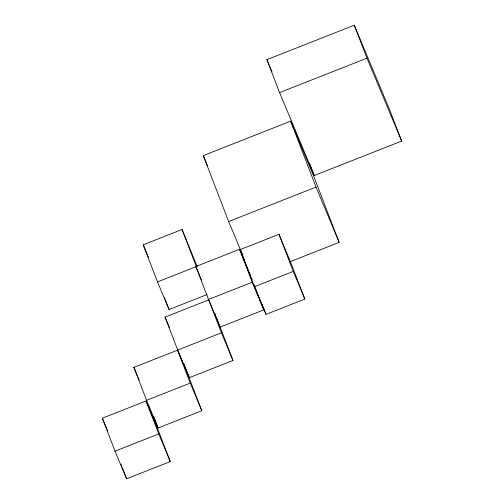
<?xml version="1.0" encoding="UTF-8"?>
<svg xmlns="http://www.w3.org/2000/svg" width="504" height="504" viewBox="0 0 504 504"><rect width="100%" height="100%" fill="white"/><g stroke="black" fill="none" stroke-linecap="round" stroke-linejoin="round"><path stroke-width="0.76" d="M266.899 59.648L354.287 25.2L388.975 108.121L401.656 141.082L314.269 175.531L279.581 92.61L266.899 59.648L272.028 71.908M279.581 92.61L366.969 58.162L401.656 141.082M242.764 255.276L228.652 221.533L203.288 155.616L290.676 121.168L313.797 176.45L339.161 242.367L289.642 261.891M207.138 294.519L169.054 309.538L157.494 281.894L143.218 244.793L182.032 229.49L197.234 266.591M228.652 221.533L316.039 187.085L339.161 242.367M232.987 360.467L221.42 332.829L208.738 299.867L165.047 317.092L177.729 350.053L189.29 377.691L232.987 360.467L220.305 327.512L208.536 299.464L195.854 266.509L239.545 249.285L250.809 276.217M157.494 281.894L196.308 266.591L196.9 268.008M240.162 249.625L278.977 234.322L290.543 261.967L304.819 299.067L265.999 314.37L254.438 286.726L240.162 249.625L244.61 260.259M242.997 259.793L244.409 259.239M208.536 299.464L252.227 282.24L263.787 309.884L220.097 327.109L216.153 316.852M254.438 286.726L293.252 271.423L304.819 299.067M177.729 350.053L221.42 332.829M133.894 367.372L177.584 350.148L189.145 377.786L201.827 410.747L158.136 427.972L146.576 400.327L133.894 367.372L137.447 375.877M146.576 400.327L190.266 383.103L201.827 410.747M102.343 418.2L146.04 400.976L157.601 428.614L170.283 461.576L126.592 478.8L115.025 451.162L102.343 418.2L107.68 430.958M115.025 451.162L158.722 433.931L170.283 461.576M203.288 155.616L207.491 165.665M195.854 266.509L199.408 275.014M200 276.431L201.487 279.972M143.218 244.793L148.554 257.55M165.047 317.092L169.495 327.726M138.039 377.294L139.23 380.129M354.287 25.2L366.969 58.162M309.475 163.082L314.269 175.531M290.676 121.168L316.039 187.085M278.977 234.322L293.252 271.423M262.08 304.183L265.999 314.37M251.389 277.654L252.233 279.852M253.928 284.25L263.787 309.884M239.545 249.285L252.227 282.24M214.742 313.192L215.586 315.391M182.032 229.49L196.308 266.591M164.298 297.171L169.054 309.538M183.935 363.775L189.29 377.691M177.584 350.148L190.266 383.103M153.625 416.254L158.136 427.972M146.04 400.976L158.722 433.931M120.954 464.152L121.798 466.351M122.365 467.813L126.592 478.8"/></g></svg>
